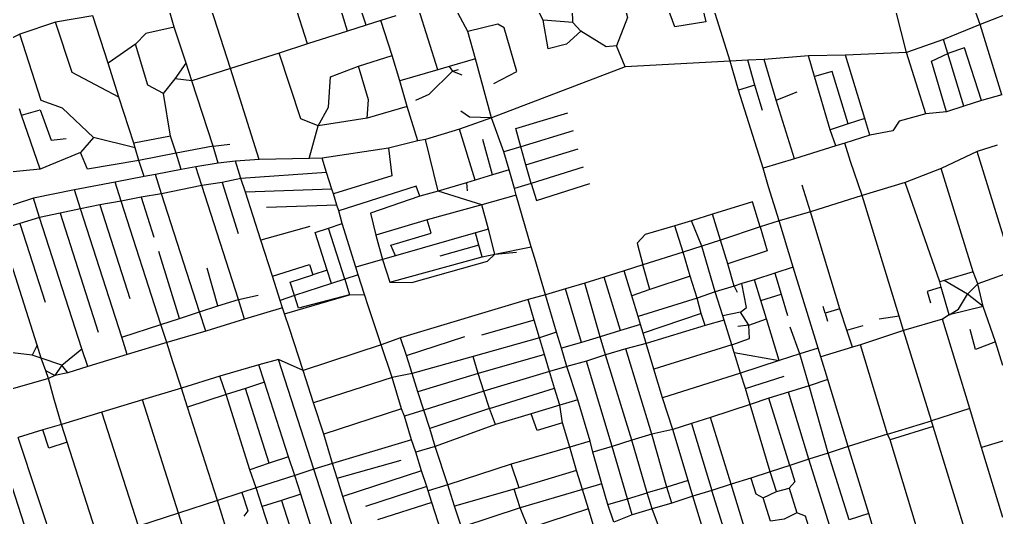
# Model space of a CAD drawing. Header units: metres. Extents: x 609554 to 651406, y 4826501 to 4857446.
# Drawn here: x 625951 to 628360, y 4836062 to 4837290 of the extents above; entities that cross this region are included whole.
import ezdxf

# ---------------------------------------------------------------- set-up
doc = ezdxf.new("R2010")
doc.units = ezdxf.units.M

msp = doc.modelspace()

# ---------------------------------------------------------------- linework, layer by layer
at = {"layer": 'ROADS'}
for points in [[(626660.6, 4837229.5), (626596.7, 4837431)], [(627315.2, 4837282.6), (627312.3, 4837405.7), (627414.6, 4837432.4), (627449.8, 4837294.7), (627423.2, 4837225.2)], [(627633.1, 4837414.6), (627615.5, 4837402.1), (627643.1, 4837284.1), (627566.9, 4837272.1), (627509.1, 4837429.1)], [(628319.8, 4837277.5), (628263.3, 4837434.1)], [(627241.9, 4837288.2), (627188.3, 4837395.3)], [(628138, 4837208.9), (628098.3, 4837364.4), (628144.1, 4837389.2)], [(626471.2, 4837168.8), (626406, 4837371.3)], [(626759.5, 4837260.9), (626729.3, 4837361.4)], [(627702.9, 4837187), (627648.3, 4837363.2)], [(626332.6, 4837270.9), (626310, 4837349)], [(626805.4, 4837275.6), (626789.2, 4837325.4), (626826.2, 4837338)], [(627056.6, 4837260.5), (627013.7, 4837340.6)], [(626982.3, 4837166), (626934.6, 4837316.8)], [(628412.2, 4837314), (628319.8, 4837277.5)], [(626040, 4837283.2), (625951.3, 4837253.9)], [(626131.6, 4837298.8), (626040, 4837283.2)], [(626196.1, 4837098.3), (626080.5, 4837159.4), (626040, 4837283.2)], [(626169.4, 4837182.6), (626131.6, 4837298.8)], [(626841.9, 4837287.3), (626805.4, 4837275.6)], [(626878.7, 4837299), (626841.9, 4837287.3)], [(626869.6, 4837201.4), (626841.9, 4837287.3)], [(627120.3, 4837132.2), (627176.8, 4837161.6), (627146.3, 4837269.4), (627130.6, 4837278.2), (627056.6, 4837260.5)], [(627315.2, 4837282.6), (627241.9, 4837288.2)], [(627335.1, 4837261.4), (627299.9, 4837229), (627254.6, 4837217.6), (627241.9, 4837288.2)], [(627335.1, 4837261.4), (627315.2, 4837282.6)], [(628319.8, 4837277.5), (628229, 4837240.9)], [(628372.9, 4837104), (628319.8, 4837277.5)], [(625951.3, 4837253.9), (625898.8, 4837227.9)], [(626133.1, 4836998.7), (626057.2, 4837071.1), (626004.5, 4837090.4), (625951.3, 4837253.9)], [(626332.6, 4837270.9), (626262.4, 4837255.1), (626237.1, 4837229.4)], [(626361.6, 4837181.9), (626332.6, 4837270.9)], [(626759.5, 4837260.9), (626660.6, 4837229.5)], [(626805.4, 4837275.6), (626759.5, 4837260.9)], [(627075.1, 4837193), (627056.6, 4837260.5)], [(627423.2, 4837225.2), (627397.6, 4837222.2), (627335.1, 4837261.4)], [(626237.1, 4837229.4), (626169.4, 4837182.6)], [(626305.7, 4837107.6), (626266.9, 4837127.7), (626237.1, 4837229.4)], [(626660.6, 4837229.5), (626590.9, 4837207)], [(628229, 4837240.9), (628138, 4837208.9)], [(628240, 4837205.7), (628229, 4837240.9)], [(626590.9, 4837207), (626471.2, 4837168.8)], [(626687.1, 4837027.3), (626644.3, 4837045.2), (626590.9, 4837207)], [(627444.2, 4837173.3), (627423.2, 4837225.2)], [(628138, 4837208.9), (627987.7, 4837201.8)], [(628185.5, 4837057.3), (628138, 4837208.9)], [(628236.3, 4837062.6), (628199.6, 4837186.8), (628240, 4837205.7)], [(628322.9, 4837089.9), (628280.6, 4837220.3), (628240, 4837205.7)], [(628279.1, 4837076.2), (628240, 4837205.7)], [(626196.1, 4837098.3), (626169.4, 4837182.6)], [(626334.5, 4837143.6), (626361.6, 4837181.9)], [(626375.6, 4837138.9), (626361.6, 4837181.9)], [(626786.9, 4837174.8), (626869.6, 4837201.4)], [(626888.7, 4837138.9), (626869.6, 4837201.4)], [(627075.1, 4837193), (627009.9, 4837174)], [(627114.7, 4837047.4), (627075.1, 4837193)], [(627702.9, 4837187), (627444.2, 4837173.3)], [(627747, 4837189.9), (627702.9, 4837187)], [(627723.5, 4837115.4), (627702.9, 4837187)], [(627786.8, 4837191.2), (627747, 4837189.9)], [(627763.6, 4837128), (627747, 4837189.9)], [(627896.1, 4837200.6), (627786.8, 4837191.2)], [(627816.6, 4837090.7), (627786.8, 4837191.2)], [(627987.7, 4837201.8), (627896.1, 4837200.6)], [(627911.3, 4837149.3), (627896.1, 4837200.6)], [(628035, 4837045.6), (627987.7, 4837201.8)], [(626471.2, 4837168.8), (626375.6, 4837138.9)], [(626541.5, 4836944.7), (626471.2, 4837168.8)], [(626687.1, 4837027.3), (626713.1, 4837073.6), (626717.6, 4837148.9), (626786.9, 4837174.8)], [(626808.5, 4837046.7), (626811.5, 4837091.8), (626786.9, 4837174.8)], [(626982.3, 4837166), (626888.7, 4837138.9)], [(627018.5, 4837162.3), (626959.8, 4837105.3), (626927.2, 4837090.3)], [(627009.9, 4837174), (626982.3, 4837166)], [(627009.9, 4837174), (627018.5, 4837162.3)], [(627018.5, 4837162.3), (627033.4, 4837166.5)], [(627018.5, 4837162.3), (627041.5, 4837153.7)], [(627444.2, 4837173.3), (627114.7, 4837047.4)], [(627994.1, 4837032.4), (627954.8, 4837161.9), (627911.3, 4837149.3)], [(626305.7, 4837107.6), (626334.5, 4837143.6)], [(626375.6, 4837138.9), (626334.5, 4837143.6)], [(626428.4, 4836977.6), (626375.6, 4837138.9)], [(626906.9, 4837075.1), (626888.7, 4837138.9)], [(627950, 4837018.1), (627911.3, 4837149.3)], [(627763.6, 4837128), (627723.5, 4837115.4)], [(627784.3, 4836923.2), (627723.5, 4837115.4)], [(627782.5, 4837065.4), (627763.6, 4837128)], [(627816.6, 4837090.7), (627868.4, 4837111.6)], [(626232.8, 4836985.1), (626196.1, 4837098.3)], [(626322.9, 4837002.6), (626305.7, 4837107.6)], [(627861.4, 4836946.7), (627816.6, 4837090.7)], [(628322.9, 4837089.9), (628279.1, 4837076.2)], [(628372.9, 4837104), (628322.9, 4837089.9)], [(625955.7, 4837054), (625950.5, 4837069.7)], [(625955.7, 4837054), (626002.1, 4837067.1), (626028.9, 4836992.5), (626065.8, 4836996.3)], [(626906.9, 4837075.1), (626808.5, 4837046.7)], [(626932.7, 4836990.5), (626906.9, 4837075.1)], [(627114.7, 4837047.4), (627060.1, 4837048.8), (627038.8, 4837064.1)], [(628236.3, 4837062.6), (628185.5, 4837057.3)], [(628279.1, 4837076.2), (628236.3, 4837062.6)], [(626001.6, 4836920.6), (625955.7, 4837054)], [(626808.5, 4837046.7), (626687.1, 4837027.3)], [(627114.7, 4837047.4), (627036.1, 4837019.5)], [(627145.2, 4836963.5), (627114.7, 4837047.4)], [(627187.4, 4836975.7), (627174.8, 4837020.7), (627302.8, 4837059.8)], [(628035, 4837045.6), (627994.1, 4837032.4)], [(628047.5, 4837004.4), (628035, 4837045.6)], [(628185.5, 4837057.3), (628119.7, 4837038.8), (628104.1, 4837015.5), (628047.5, 4837004.4)], [(626665.5, 4836947.5), (626687.1, 4837027.3)], [(627036.1, 4837019.5), (626952.2, 4836994)], [(627074.5, 4836893.6), (627036.1, 4837019.5)], [(627316, 4837015), (627187.4, 4836975.7)], [(627994.1, 4837032.4), (627950, 4837018.1)], [(627963.5, 4836978.1), (627950, 4837018.1)], [(626133.1, 4836998.7), (626101.1, 4836961.6)], [(626236, 4836973.1), (626133.1, 4836998.7)], [(626322.9, 4837002.6), (626232.8, 4836985.1)], [(626337.1, 4836960.6), (626322.9, 4837002.6)], [(626932.7, 4836990.5), (626860.6, 4836972.5)], [(626952.2, 4836994), (626932.7, 4836990.5)], [(626982.8, 4836866.9), (626952.2, 4836994)], [(627117.2, 4836907), (627093.4, 4836993.9)], [(628047.5, 4837004.4), (627985.9, 4836985.3)], [(626236, 4836973.1), (626232.8, 4836985.1)], [(626245.4, 4836942.3), (626236, 4836973.1)], [(626428.4, 4836977.6), (626337.1, 4836960.6)], [(626428.4, 4836977.6), (626469.8, 4836982.3)], [(626441, 4836936), (626428.4, 4836977.6)], [(626860.6, 4836972.5), (626697.1, 4836947.9)], [(626860.6, 4836972.5), (626868.9, 4836904.7), (626724.9, 4836860.4)], [(627187.4, 4836975.7), (627145.2, 4836963.5)], [(627199.3, 4836931.3), (627187.4, 4836975.7)], [(627199.3, 4836931.3), (627328.1, 4836970.7)], [(627963.5, 4836978.1), (627861.4, 4836946.7)], [(627985.9, 4836985.3), (627963.5, 4836978.1)], [(627999.9, 4836939.7), (627985.9, 4836985.3)], [(628312.4, 4836964.8), (628223.1, 4836922.3)], [(628361.1, 4836980.2), (628312.4, 4836964.8)], [(628403.6, 4836669.9), (628312.4, 4836964.8)], [(626101.1, 4836961.6), (626001.6, 4836920.6)], [(626245.4, 4836942.3), (626118.4, 4836920.6), (626101.1, 4836961.6)], [(626337.1, 4836960.6), (626245.4, 4836942.3)], [(626258, 4836902.7), (626245.4, 4836942.3)], [(626349.7, 4836919.8), (626337.1, 4836960.6)], [(626483.4, 4836940.8), (626441, 4836936)], [(626541.5, 4836944.7), (626483.4, 4836940.8)], [(626497, 4836898.1), (626483.4, 4836940.8)], [(626665.5, 4836947.5), (626541.5, 4836944.7)], [(626697.1, 4836947.9), (626665.5, 4836947.5)], [(626707.9, 4836912.7), (626697.1, 4836947.9)], [(627157.9, 4836919.1), (627145.2, 4836963.5)], [(627861.4, 4836946.7), (627784.3, 4836923.2)], [(626001.6, 4836920.6), (625909.6, 4836911.9)], [(626349.7, 4836919.8), (626286.3, 4836908)], [(626385.9, 4836926.4), (626349.7, 4836919.8)], [(626441, 4836936), (626385.9, 4836926.4)], [(626400.4, 4836880.2), (626385.9, 4836926.4)], [(627157.9, 4836919.1), (627117.2, 4836907)], [(627171.5, 4836873.1), (627157.9, 4836919.1)], [(627212.3, 4836885.7), (627199.3, 4836931.3)], [(627340.3, 4836925.9), (627212.3, 4836885.7)], [(627798, 4836877.6), (627784.3, 4836923.2)], [(628028.9, 4836855.5), (627999.9, 4836939.7)], [(628223.1, 4836922.3), (628134.6, 4836888.3)], [(628302.2, 4836667.7), (628223.1, 4836922.3)], [(626258, 4836902.7), (626186.8, 4836888.7)], [(626286.3, 4836908), (626258, 4836902.7)], [(626301.3, 4836860.2), (626286.3, 4836908)], [(626497, 4836898.1), (626450.2, 4836887.9)], [(626707.9, 4836912.7), (626497, 4836898.1)], [(626508, 4836864.2), (626497, 4836898.1)], [(626720.7, 4836871.4), (626707.9, 4836912.7)], [(627074.5, 4836893.6), (627052.7, 4836887.3)], [(627117.2, 4836907), (627074.5, 4836893.6)], [(626086.5, 4836869.7), (625985.7, 4836849.6)], [(626186.8, 4836888.7), (626086.5, 4836869.7)], [(626101, 4836823.1), (626086.5, 4836869.7)], [(626201.6, 4836841.7), (626186.8, 4836888.7)], [(626400.4, 4836880.2), (626301.3, 4836860.2)], [(626450.2, 4836887.9), (626400.4, 4836880.2)], [(626490.7, 4836599.7), (626400.4, 4836880.2)], [(626450.2, 4836887.9), (626489.9, 4836762.3)], [(626720.7, 4836871.4), (626508, 4836864.2)], [(626724.9, 4836860.4), (626720.7, 4836871.4)], [(626937.7, 4836853.9), (626928.6, 4836879), (626738.1, 4836818.3)], [(627052.7, 4836887.3), (626982.8, 4836866.9)], [(627052.7, 4836887.3), (627054.8, 4836867.3)], [(627212.3, 4836885.7), (627171.5, 4836873.1)], [(627175.6, 4836856.9), (627171.5, 4836873.1)], [(627212.3, 4836885.7), (627225.4, 4836843.7), (627356.8, 4836885.9)], [(627824, 4836793.7), (627798, 4836877.6)], [(627901.6, 4836815.9), (627880.3, 4836881.7)], [(628134.6, 4836888.3), (628028.9, 4836855.5)], [(628219.9, 4836642.7), (628134.6, 4836888.3)], [(625985.7, 4836849.6), (625889, 4836818.3)], [(626000.6, 4836801.7), (625985.7, 4836849.6)], [(626251.2, 4836851.4), (626201.6, 4836841.7)], [(626301.3, 4836860.2), (626251.2, 4836851.4)], [(626251.2, 4836851.4), (626282, 4836752.8)], [(626395, 4836568.9), (626301.3, 4836860.2)], [(626546.3, 4836745.4), (626508, 4836864.2)], [(626733.7, 4836831.8), (626724.9, 4836860.4)], [(626937.7, 4836853.9), (626816.4, 4836812.3), (626829.2, 4836758.1)], [(626982.8, 4836866.9), (626937.7, 4836853.9)], [(627090.9, 4836833), (626982.8, 4836866.9)], [(627175.6, 4836856.9), (627090.9, 4836833)], [(627212.8, 4836729.3), (627175.6, 4836856.9)], [(628028.9, 4836855.5), (627901.6, 4836815.9)], [(628119.7, 4836558.3), (628028.9, 4836855.5)], [(626101, 4836823.1), (626050.9, 4836812.7)], [(626149.3, 4836833), (626101, 4836823.1)], [(626203, 4836506.8), (626101, 4836823.1)], [(626201.6, 4836841.7), (626149.3, 4836833)], [(626149.3, 4836833), (626222.9, 4836601.9)], [(626299.5, 4836537.5), (626201.6, 4836841.7)], [(626733.7, 4836831.8), (626559.9, 4836826.2)], [(626738.1, 4836818.3), (626733.7, 4836831.8)], [(627090.9, 4836833), (626956.3, 4836795.6)], [(627107.3, 4836772.7), (627090.9, 4836833)], [(627777.3, 4836778.4), (627758, 4836840.5), (627659.8, 4836809.9)], [(626000.6, 4836801.7), (625951.5, 4836786.7)], [(626050.9, 4836812.7), (626000.6, 4836801.7)], [(626104.8, 4836478.2), (626000.6, 4836801.7)], [(626050.9, 4836812.7), (626144.8, 4836518.9)], [(626746.5, 4836786.8), (626738.1, 4836818.3)], [(627659.8, 4836809.9), (627608.1, 4836793.8)], [(627679.3, 4836745.8), (627659.8, 4836809.9)], [(627901.6, 4836815.9), (627824, 4836793.7)], [(627973.9, 4836576.7), (627901.6, 4836815.9)], [(625951.5, 4836786.7), (625903.7, 4836771.9)], [(625994.4, 4836487.2), (625903.7, 4836771.9)], [(625951.5, 4836786.7), (626014.5, 4836592.8)], [(626667.1, 4836779.7), (626546.3, 4836745.4)], [(626709.7, 4836671.6), (626679.8, 4836764.8), (626712.7, 4836775.6)], [(626712.7, 4836775.6), (626746.5, 4836786.8)], [(626752.8, 4836649.6), (626712.7, 4836775.6)], [(626779.9, 4836679.3), (626746.5, 4836786.8)], [(626956.3, 4836795.6), (626829.2, 4836758.1)], [(626877.6, 4836707.4), (626866.5, 4836733.2), (626966.2, 4836762.8), (626956.3, 4836795.6)], [(627107.3, 4836772.7), (627075.5, 4836763.5)], [(627123, 4836711.4), (627107.3, 4836772.7)], [(627566.9, 4836781.2), (627493.6, 4836759.6), (627474, 4836738.3), (627487.5, 4836684.8)], [(627608.1, 4836793.8), (627566.9, 4836781.2)], [(627587, 4836716), (627566.9, 4836781.2)], [(627633.1, 4836730.7), (627608.1, 4836793.8)], [(627777.3, 4836778.4), (627679.3, 4836745.8)], [(627777.3, 4836778.4), (627794.6, 4836719.7), (627697, 4836687.7)], [(627824, 4836793.7), (627777.3, 4836778.4)], [(627858.8, 4836679.5), (627824, 4836793.7)], [(626829.2, 4836758.1), (626846.3, 4836698.4)], [(627075.5, 4836763.5), (626877.6, 4836707.4)], [(627083.7, 4836733.6), (627075.5, 4836763.5)], [(626574.9, 4836657.3), (626546.3, 4836745.4)], [(627083.7, 4836733.6), (626987.2, 4836706.6)], [(627091.9, 4836705), (627083.7, 4836733.6)], [(627123, 4836711.4), (627212.8, 4836729.3)], [(627221.4, 4836700.2), (627212.8, 4836729.3)], [(627633.1, 4836730.7), (627587, 4836716)], [(627679.3, 4836745.8), (627633.1, 4836730.7)], [(627665.9, 4836618.6), (627633.1, 4836730.7)], [(627697, 4836687.7), (627679.3, 4836745.8)], [(626345.3, 4836552.6), (626294.7, 4836717.5)], [(626877.6, 4836707.4), (626846.3, 4836698.4)], [(626863.8, 4836642.3), (626918, 4836641.2), (627104.9, 4836694.2), (627123, 4836711.4)], [(626863.8, 4836642.3), (627091.9, 4836705)], [(627091.9, 4836705), (627123, 4836711.4)], [(627123, 4836711.4), (627176.3, 4836716.2)], [(627248.2, 4836611.1), (627221.4, 4836700.2)], [(627587, 4836716), (627487.5, 4836684.8)], [(627604.8, 4836657), (627587, 4836716)], [(626439.5, 4836583.5), (626413.2, 4836676.7)], [(626574.9, 4836657.3), (626666.3, 4836685.9), (626674.3, 4836660)], [(626846.3, 4836698.4), (626779.9, 4836679.3)], [(626786, 4836660.4), (626779.9, 4836679.3)], [(626846.3, 4836698.4), (626863.8, 4836642.3)], [(627487.5, 4836684.8), (627441.9, 4836670)], [(627505, 4836624.4), (627487.5, 4836684.8)], [(627713, 4836632.7), (627697, 4836687.7)], [(627858.8, 4836679.5), (627813.1, 4836664.6)], [(627920.1, 4836479.7), (627858.8, 4836679.5)], [(626593.5, 4836597.4), (626574.9, 4836657.3)], [(626629.2, 4836609.1), (626618.3, 4836641.8), (626674.3, 4836660)], [(626709.7, 4836671.6), (626674.3, 4836660)], [(626720.2, 4836638.9), (626709.7, 4836671.6)], [(626786, 4836660.4), (626752.8, 4836649.6)], [(626801.6, 4836611.9), (626786, 4836660.4)], [(627392.5, 4836654.2), (627344.5, 4836639.6)], [(627441.9, 4836670), (627392.5, 4836654.2)], [(627432.4, 4836522.9), (627392.5, 4836654.2)], [(627460.6, 4836608.9), (627441.9, 4836670)], [(627604.8, 4836657), (627505, 4836624.4)], [(627621.7, 4836602.9), (627604.8, 4836657)], [(627813.1, 4836664.6), (627763.5, 4836648.2)], [(627813.1, 4836664.6), (627828.8, 4836612.9)], [(628302.2, 4836667.7), (628231, 4836646.1)], [(628313.7, 4836637.9), (628302.2, 4836667.7)], [(628403.6, 4836669.9), (628313.7, 4836637.9)], [(626720.2, 4836638.9), (626629.2, 4836609.1)], [(626752.8, 4836649.6), (626720.2, 4836638.9)], [(626752.8, 4836649.6), (626764.9, 4836611)], [(627344.5, 4836639.6), (627297, 4836625.4)], [(627383, 4836507.8), (627344.5, 4836639.6)], [(627713, 4836632.7), (627665.9, 4836618.6)], [(627731.7, 4836638.6), (627713, 4836632.7)], [(627713, 4836632.7), (627720.7, 4836617.9)], [(627728.9, 4836568.2), (627743.4, 4836579.9), (627731.7, 4836638.6)], [(627763.5, 4836648.2), (627731.7, 4836638.6)], [(627779.1, 4836597.3), (627763.5, 4836648.2)], [(628223.3, 4836629.8), (628188.5, 4836619.5), (628197.1, 4836591.6)], [(628231, 4836646.1), (628219.9, 4836642.7)], [(628223.3, 4836629.8), (628219.9, 4836642.7)], [(628243, 4836561.5), (628223.3, 4836629.8)], [(628288, 4836612.8), (628231, 4836646.1)], [(628288, 4836612.8), (628313.7, 4836637.9)], [(628326.6, 4836582.2), (628313.7, 4836637.9)], [(626490.7, 4836599.7), (626539, 4836609.8)], [(626629.2, 4836609.1), (626593.5, 4836597.4)], [(626604.4, 4836564.2), (626764.9, 4836611)], [(626764.9, 4836611), (626639, 4836578.3), (626629.2, 4836609.1)], [(626764.9, 4836611), (626801.6, 4836611.9)], [(626810.7, 4836583.9), (626801.6, 4836611.9)], [(627248.2, 4836611.1), (627204.8, 4836599.3)], [(627297, 4836625.4), (627248.2, 4836611.1)], [(627275.3, 4836518.6), (627248.2, 4836611.1)], [(627336.4, 4836493.2), (627297, 4836625.4)], [(627505, 4836624.4), (627460.6, 4836608.9)], [(627476.5, 4836557.8), (627460.6, 4836608.9)], [(627621.7, 4836602.9), (627476.5, 4836557.8)], [(627665.9, 4836618.6), (627621.7, 4836602.9)], [(627632, 4836565.2), (627621.7, 4836602.9)], [(627684.9, 4836559.3), (627665.9, 4836618.6)], [(627779.1, 4836597.3), (627828.8, 4836612.9)], [(627828.8, 4836612.9), (627844.4, 4836560.1)], [(628243, 4836561.5), (628266.2, 4836575.5), (628288, 4836612.8)], [(628326.6, 4836582.2), (628288, 4836612.8)], [(626395, 4836568.9), (626439.5, 4836583.5)], [(626439.5, 4836583.5), (626490.7, 4836599.7)], [(626506, 4836551.1), (626490.7, 4836599.7)], [(626599.5, 4836579), (626506, 4836551.1)], [(626599.5, 4836579), (626593.5, 4836597.4)], [(626604.4, 4836564.2), (626599.5, 4836579)], [(626842.5, 4836488), (626810.7, 4836583.9)], [(627204.8, 4836599.3), (626890.6, 4836504.7)], [(627219.5, 4836548.7), (627204.8, 4836599.3)], [(627793, 4836551.4), (627779.1, 4836597.3)], [(627937.5, 4836565.6), (627932.3, 4836582.2)], [(628326.6, 4836582.2), (628243, 4836561.5)], [(628357.2, 4836494.9), (628326.6, 4836582.2)], [(626345.3, 4836552.6), (626395, 4836568.9)], [(626410.2, 4836521.6), (626395, 4836568.9)], [(626616.3, 4836528), (626604.4, 4836564.2)], [(627482.3, 4836538.2), (627476.5, 4836557.8)], [(627632, 4836565.2), (627488.6, 4836516.8)], [(627641.4, 4836535), (627632, 4836565.2)], [(627728.9, 4836568.2), (627684.9, 4836559.3)], [(627688.5, 4836548.2), (627684.9, 4836559.3)], [(627748.9, 4836536), (627728.9, 4836568.2)], [(627973.9, 4836576.7), (627937.5, 4836565.6)], [(627937.5, 4836565.6), (627943.5, 4836545.7)], [(627991.1, 4836524), (627973.9, 4836576.7)], [(628119.7, 4836558.3), (628070.2, 4836550.6)], [(628130.7, 4836522.8), (628119.7, 4836558.3)], [(628243, 4836561.5), (628226.4, 4836550.9)], [(626203, 4836506.8), (626299.5, 4836537.5)], [(626299.5, 4836537.5), (626345.3, 4836552.6)], [(626314.1, 4836493.1), (626299.5, 4836537.5)], [(626506, 4836551.1), (626410.2, 4836521.6)], [(627219.5, 4836548.7), (627089.7, 4836511.2)], [(627232.7, 4836505.2), (627219.5, 4836548.7)], [(627482.3, 4836538.2), (627432.4, 4836522.9)], [(627488.6, 4836516.8), (627482.3, 4836538.2)], [(627641.4, 4836535), (627496.4, 4836490.6)], [(627688.5, 4836548.2), (627641.4, 4836535)], [(627707.4, 4836487.3), (627688.5, 4836548.2)], [(627707.4, 4836487.3), (627750.6, 4836502.9), (627748.9, 4836536)], [(627748.9, 4836536), (627722.4, 4836533.2)], [(627748.9, 4836536), (627793, 4836551.4)], [(627824.2, 4836449.4), (627793, 4836551.4)], [(627875, 4836465.7), (627850.9, 4836531.2)], [(627991.1, 4836524), (628031.2, 4836535.7)], [(628226.4, 4836550.9), (628130.7, 4836522.8)], [(628293.7, 4836330.3), (628226.4, 4836550.9)], [(626216.6, 4836463.9), (626203, 4836506.8)], [(626410.2, 4836521.6), (626314.1, 4836493.1)], [(626650.5, 4836424.6), (626616.3, 4836528)], [(626905, 4836461.3), (627049.2, 4836508)], [(627275.3, 4836518.6), (627232.7, 4836505.2)], [(627287, 4836479.6), (627275.3, 4836518.6)], [(627383, 4836507.8), (627336.4, 4836493.2)], [(627432.4, 4836522.9), (627383, 4836507.8)], [(627396.1, 4836462.8), (627383, 4836507.8)], [(627496.4, 4836490.6), (627488.6, 4836516.8)], [(628005.1, 4836482.3), (627991.1, 4836524)], [(628130.7, 4836522.8), (628024.7, 4836487.7)], [(628199.2, 4836300.6), (628130.7, 4836522.8)], [(628357.2, 4836494.9), (628308.2, 4836476.1), (628294.5, 4836525.2)], [(625994.4, 4836487.2), (625982.3, 4836462)], [(626004.7, 4836455), (625994.4, 4836487.2)], [(626314.1, 4836493.1), (626216.6, 4836463.9)], [(626329.1, 4836445.6), (626314.1, 4836493.1)], [(626842.5, 4836488), (626650.5, 4836424.6)], [(626890.6, 4836504.7), (626842.5, 4836488)], [(626869.6, 4836406.9), (626842.5, 4836488)], [(626905, 4836461.3), (626890.6, 4836504.7)], [(627232.7, 4836505.2), (627069.1, 4836458.7)], [(627245, 4836464), (627232.7, 4836505.2)], [(627336.4, 4836493.2), (627287, 4836479.6)], [(627496.4, 4836490.6), (627445.5, 4836477.6)], [(627514.9, 4836427.6), (627496.4, 4836490.6)], [(627707.4, 4836487.3), (627514.9, 4836427.6)], [(627713, 4836468.6), (627707.4, 4836487.3)], [(628024.7, 4836487.7), (628005.1, 4836482.3)], [(628091.3, 4836267.5), (628024.7, 4836487.7)], [(628427.8, 4836450.8), (628375.4, 4836436.8), (628357.2, 4836494.9)], [(625982.3, 4836462), (625891.2, 4836472.8)], [(626004.7, 4836455), (625982.3, 4836462)], [(626055, 4836437.6), (626104.8, 4836478.2)], [(626119.5, 4836434.4), (626104.8, 4836478.2)], [(626216.6, 4836463.9), (626119.5, 4836434.4)], [(626918.8, 4836417.2), (626905, 4836461.3)], [(627069.1, 4836458.7), (626918.8, 4836417.2)], [(627081.8, 4836417.1), (627069.1, 4836458.7)], [(627245, 4836464), (627081.8, 4836417.1)], [(627257.8, 4836421.8), (627245, 4836464)], [(627300.6, 4836434.3), (627287, 4836479.6)], [(627396.1, 4836462.8), (627349.1, 4836447.3)], [(627445.5, 4836477.6), (627396.1, 4836462.8)], [(627460.3, 4836252.4), (627396.1, 4836462.8)], [(627509.6, 4836267), (627445.5, 4836477.6)], [(627713, 4836468.6), (627824.2, 4836449.4)], [(627728.3, 4836417.9), (627713, 4836468.6)], [(627875, 4836465.7), (627824.2, 4836449.4)], [(627920.1, 4836479.7), (627875, 4836465.7)], [(627897.8, 4836386.4), (627875, 4836465.7)], [(627926.8, 4836458.1), (627920.1, 4836479.7)], [(628005.1, 4836482.3), (627926.8, 4836458.1)], [(626055, 4836437.6), (626004.7, 4836455)], [(626015.8, 4836423.7), (626004.7, 4836455)], [(626055, 4836437.6), (626037.8, 4836412.3)], [(626070.4, 4836418.6), (626055, 4836437.6)], [(626119.5, 4836434.4), (626070.4, 4836418.6)], [(626350, 4836380.8), (626329.1, 4836445.6)], [(626541.3, 4836438.7), (626444.9, 4836410.1)], [(626589.1, 4836451.8), (626541.3, 4836438.7)], [(626555.2, 4836395.6), (626541.3, 4836438.7)], [(626676.6, 4836180.9), (626589.1, 4836451.8)], [(626650.5, 4836424.6), (626589.1, 4836451.8)], [(627300.6, 4836434.3), (627257.8, 4836421.8)], [(627349.1, 4836447.3), (627300.6, 4836434.3)], [(627327.4, 4836352), (627300.6, 4836434.3)], [(627412.6, 4836236.9), (627349.1, 4836447.3)], [(627824.2, 4836449.4), (627728.3, 4836417.9)], [(627943.9, 4836401.8), (627926.8, 4836458.1)], [(626022.4, 4836404.9), (626015.8, 4836423.7)], [(626037.8, 4836412.3), (626015.8, 4836423.7)], [(626037.8, 4836412.3), (626022.4, 4836404.9)], [(626070.4, 4836418.6), (626037.8, 4836412.3)], [(626676.1, 4836344.4), (626650.5, 4836424.6)], [(626918.8, 4836417.2), (626869.6, 4836406.9)], [(626933.1, 4836371.6), (626918.8, 4836417.2)], [(627081.8, 4836417.1), (626933.1, 4836371.6)], [(627096, 4836373.8), (627081.8, 4836417.1)], [(627257.8, 4836421.8), (627096, 4836373.8)], [(627270.1, 4836380.6), (627257.8, 4836421.8)], [(627536.7, 4836356.7), (627514.9, 4836427.6)], [(627728.3, 4836417.9), (627536.7, 4836356.7)], [(627741.3, 4836379.8), (627728.3, 4836417.9)], [(627741.3, 4836379.8), (627836.2, 4836410.7)], [(626022.4, 4836404.9), (625921.8, 4836375.8)], [(626035.8, 4836355.8), (626022.4, 4836404.9)], [(626444.9, 4836410.1), (626350, 4836380.8)], [(626460.1, 4836365.1), (626444.9, 4836410.1)], [(626555.2, 4836395.6), (626507.9, 4836380.4)], [(626613.9, 4836211.1), (626555.2, 4836395.6)], [(626869.6, 4836406.9), (626676.1, 4836344.4)], [(626892.6, 4836329.8), (626869.6, 4836406.9)], [(627897.8, 4836386.4), (627846.9, 4836370.7)], [(627943.9, 4836401.8), (627897.8, 4836386.4)], [(627944.4, 4836220.9), (627897.8, 4836386.4)], [(627993.9, 4836236.6), (627943.9, 4836401.8)], [(626350, 4836380.8), (626254.4, 4836351.9)], [(626364.8, 4836333.7), (626350, 4836380.8)], [(626460.1, 4836365.1), (626364.8, 4836333.7)], [(626507.9, 4836380.4), (626460.1, 4836365.1)], [(626518.4, 4836179.7), (626460.1, 4836365.1)], [(626566.6, 4836195.6), (626507.9, 4836380.4)], [(626947.5, 4836326.8), (626933.1, 4836371.6)], [(627096, 4836373.8), (626947.5, 4836326.8)], [(627110.1, 4836330.6), (627096, 4836373.8)], [(627110.1, 4836330.6), (627270.1, 4836380.6)], [(627282.9, 4836338.9), (627270.1, 4836380.6)], [(627752.6, 4836340.7), (627741.3, 4836379.8)], [(627846.9, 4836370.7), (627798.6, 4836356.2)], [(627897.1, 4836205.9), (627846.9, 4836370.7)], [(626054.3, 4836291.2), (626035.8, 4836355.8)], [(626254.4, 4836351.9), (626153.7, 4836321.4)], [(626342.7, 4836073), (626254.4, 4836351.9)], [(626701.1, 4836267.4), (626676.1, 4836344.4)], [(627282.9, 4836338.9), (627212.8, 4836317.5)], [(627327.4, 4836352), (627282.9, 4836338.9)], [(627289.7, 4836295), (627282.9, 4836338.9)], [(627358.3, 4836250.5), (627327.4, 4836352)], [(627561.4, 4836279.2), (627536.7, 4836356.7)], [(627752.6, 4836340.7), (627654.6, 4836308.6)], [(627798.6, 4836356.2), (627752.6, 4836340.7)], [(627801.8, 4836174.6), (627752.6, 4836340.7)], [(627850.6, 4836190.2), (627798.6, 4836356.2)], [(626153.7, 4836321.4), (626054.3, 4836291.2)], [(626243.9, 4836040.9), (626153.7, 4836321.4)], [(626438.9, 4836104), (626364.8, 4836333.7)], [(626892.6, 4836329.8), (626701.1, 4836267.4)], [(626899.8, 4836312), (626892.6, 4836329.8)], [(626947.5, 4836326.8), (626899.8, 4836312)], [(626962.4, 4836281.6), (626947.5, 4836326.8)], [(627110.1, 4836330.6), (626962.4, 4836281.6)], [(627124.4, 4836291.3), (627110.1, 4836330.6)], [(627212.8, 4836317.5), (627124.4, 4836291.3)], [(627289.7, 4836295), (627227.2, 4836276.4), (627212.8, 4836317.5)], [(628293.7, 4836330.3), (628199.2, 4836300.6)], [(628323, 4836234.4), (628293.7, 4836330.3)], [(626054.3, 4836291.2), (626008.8, 4836277.7)], [(626068.3, 4836247.3), (626054.3, 4836291.2)], [(626917.3, 4836253.1), (626899.8, 4836312)], [(627124.4, 4836291.3), (626976, 4836237.1)], [(627308, 4836235.7), (627289.7, 4836295)], [(627608, 4836293.5), (627561.4, 4836279.2)], [(627654.6, 4836308.6), (627608, 4836293.5)], [(627608, 4836293.5), (627658.3, 4836128.6)], [(627705.8, 4836144.3), (627654.6, 4836308.6)], [(628091.3, 4836267.5), (628199.2, 4836300.6)], [(628203.4, 4836285.9), (628199.2, 4836300.6)], [(626008.8, 4836277.7), (625947.6, 4836259.1)], [(626068.3, 4836247.3), (626023.3, 4836232.9), (626008.8, 4836277.7)], [(626722.7, 4836194.7), (626701.1, 4836267.4)], [(626976, 4836237.1), (626962.4, 4836281.6)], [(627509.6, 4836267), (627460.3, 4836252.4)], [(627561.4, 4836279.2), (627509.6, 4836267)], [(627547.2, 4836137), (627509.6, 4836267)], [(627599.4, 4836153.1), (627561.4, 4836279.2)], [(628091.3, 4836267.5), (627993.9, 4836236.6)], [(628097.6, 4836253.4), (628091.3, 4836267.5)], [(628203.4, 4836285.9), (628097.6, 4836253.4)], [(628283.1, 4836026.8), (628203.4, 4836285.9)], [(626041.5, 4835976.5), (625947.6, 4836259.1)], [(626145, 4836009.1), (626068.3, 4836247.3)], [(626917.3, 4836253.1), (626722.7, 4836194.7)], [(626927.8, 4836223), (626917.3, 4836253.1)], [(627358.3, 4836250.5), (627308, 4836235.7)], [(627364.3, 4836223), (627358.3, 4836250.5)], [(627460.3, 4836252.4), (627412.6, 4836236.9)], [(627498.6, 4836122.5), (627460.3, 4836252.4)], [(628172.6, 4836006.2), (628097.6, 4836253.4)], [(628388.3, 4836254.2), (628323, 4836234.4)], [(626976, 4836237.1), (626927.8, 4836223)], [(626942, 4836177.3), (626927.8, 4836223)], [(627007, 4836142.7), (626976, 4836237.1)], [(627308, 4836235.7), (627163.2, 4836193.2)], [(627324.6, 4836177.4), (627308, 4836235.7)], [(627412.6, 4836236.9), (627364.3, 4836223)], [(627386.7, 4836144.8), (627364.3, 4836223)], [(627450.1, 4836108.1), (627412.6, 4836236.9)], [(627944.4, 4836220.9), (627897.1, 4836205.9)], [(627993.9, 4836236.6), (627944.4, 4836220.9)], [(627996.6, 4836056.5), (627944.4, 4836220.9)], [(628045.1, 4836071.7), (627993.9, 4836236.6)], [(628375.8, 4836062.2), (628323, 4836234.4)], [(626566.6, 4836195.6), (626518.4, 4836179.7)], [(626613.9, 4836211.1), (626566.6, 4836195.6)], [(626629.4, 4836165.4), (626613.9, 4836211.1)], [(626722.7, 4836194.7), (626676.6, 4836180.9)], [(626734, 4836158.7), (626722.7, 4836194.7)], [(626734, 4836158.7), (626892, 4836203.2)], [(627897.1, 4836205.9), (627850.6, 4836190.2)], [(627948.5, 4836040.8), (627897.1, 4836205.9)], [(626534.3, 4836134.8), (626518.4, 4836179.7)], [(626676.6, 4836180.9), (626629.4, 4836165.4)], [(626852.8, 4835634.9), (626676.6, 4836180.9)], [(626942, 4836177.3), (626748, 4836113.7)], [(626955.3, 4836138.5), (626942, 4836177.3)], [(627163.2, 4836193.2), (627007, 4836142.7)], [(627182.5, 4836134.8), (627163.2, 4836193.2)], [(627324.6, 4836177.4), (627182.5, 4836134.8)], [(627339.1, 4836131.2), (627324.6, 4836177.4)], [(627801.8, 4836174.6), (627754.4, 4836159.3)], [(627850.6, 4836190.2), (627801.8, 4836174.6)], [(627817.4, 4836126.4), (627801.8, 4836174.6)], [(627850.6, 4836190.2), (627862.8, 4836149.7), (627848.8, 4836134)], [(625924.7, 4836161.4), (625977.1, 4835997.5)], [(626629.4, 4836165.4), (626534.3, 4836134.8)], [(626644.3, 4836119.5), (626629.4, 4836165.4)], [(626748, 4836113.7), (626734, 4836158.7)], [(627599.4, 4836153.1), (627547.2, 4836137)], [(627611.5, 4836114.5), (627599.4, 4836153.1)], [(627754.4, 4836159.3), (627705.8, 4836144.3)], [(627754.4, 4836159.3), (627766.5, 4836120.4), (627784.4, 4836110.7)], [(626498.8, 4836123.8), (626438.9, 4836104)], [(626534.3, 4836134.8), (626498.8, 4836123.8)], [(626498.8, 4836123.8), (626513.9, 4836078), (626503.8, 4836065.5)], [(626549.1, 4836088.9), (626534.3, 4836134.8)], [(626955.3, 4836138.5), (626803.6, 4836088.8)], [(626958.7, 4836128), (626955.3, 4836138.5)], [(627007, 4836142.7), (626958.7, 4836128)], [(626967.9, 4836099.1), (626958.7, 4836128)], [(627023.7, 4836090.1), (627007, 4836142.7)], [(627170.7, 4836131.4), (627023.7, 4836090.1)], [(627182.5, 4836134.8), (627170.7, 4836131.4)], [(627185.5, 4836086), (627170.7, 4836131.4)], [(627339.1, 4836131.2), (627185.5, 4836086)], [(627386.7, 4836144.8), (627339.1, 4836131.2)], [(627353.7, 4836083.5), (627339.1, 4836131.2)], [(627401.7, 4836093.9), (627386.7, 4836144.8)], [(627450.1, 4836108.1), (627498.6, 4836122.5)], [(627547.2, 4836137), (627498.6, 4836122.5)], [(627510.9, 4836082.9), (627498.6, 4836122.5)], [(627559, 4836097.2), (627547.2, 4836137)], [(627658.3, 4836128.6), (627611.5, 4836114.5)], [(627705.8, 4836144.3), (627658.3, 4836128.6)], [(627709.4, 4835963.5), (627658.3, 4836128.6)], [(627755.6, 4835979.9), (627705.8, 4836144.3)], [(627784.4, 4836110.7), (627817.4, 4836126.4)], [(627817.4, 4836126.4), (627848.8, 4836134)], [(627848.8, 4836134), (627867.9, 4836073.7)], [(626438.9, 4836104), (626342.7, 4836073)], [(626481.6, 4835966), (626438.9, 4836104)], [(626596.5, 4836104.2), (626549.1, 4836088.9)], [(626644.3, 4836119.5), (626596.5, 4836104.2)], [(626596.5, 4836104.2), (626650, 4835937.3)], [(626697.5, 4835952.5), (626644.3, 4836119.5)], [(626772.8, 4836036.4), (626748, 4836113.7)], [(626967.9, 4836099.1), (626833.9, 4836056.3)], [(626991.4, 4836024.6), (626967.9, 4836099.1)], [(627401.7, 4836093.9), (627450.1, 4836108.1)], [(627461.8, 4836068.5), (627450.1, 4836108.1)], [(627559, 4836097.2), (627510.9, 4836082.9)], [(627611.5, 4836114.5), (627559, 4836097.2)], [(627661.8, 4835948.9), (627611.5, 4836114.5)], [(627836.2, 4836057.8), (627802.4, 4836052.6), (627784.4, 4836110.7)], [(626342.7, 4836073), (626243.9, 4836040.9)], [(626371.7, 4835981.5), (626342.7, 4836073)], [(626637, 4835817.3), (626549.1, 4836088.9)], [(627040.5, 4836038.1), (627023.7, 4836090.1)], [(627185.5, 4836086), (627040.5, 4836038.1)], [(627205.5, 4836034.5), (627185.5, 4836086)], [(627353.7, 4836083.5), (627205.5, 4836034.5)], [(627367.6, 4836036.7), (627353.7, 4836083.5)], [(627416, 4836050), (627401.7, 4836093.9)], [(627510.9, 4836082.9), (627461.8, 4836068.5)], [(627526.6, 4836041), (627510.9, 4836082.9)], [(627867.9, 4836073.7), (627836.2, 4836057.8)], [(627901, 4836025.7), (627888.6, 4836065.3), (627867.9, 4836073.7)], [(627461.8, 4836068.5), (627416, 4836050)], [(628045.1, 4836071.7), (627996.6, 4836056.5)], [(628078.1, 4835963.4), (628045.1, 4836071.7)]]:
    msp.add_lwpolyline(points, dxfattribs=at)

doc.saveas('drawing.dxf')
